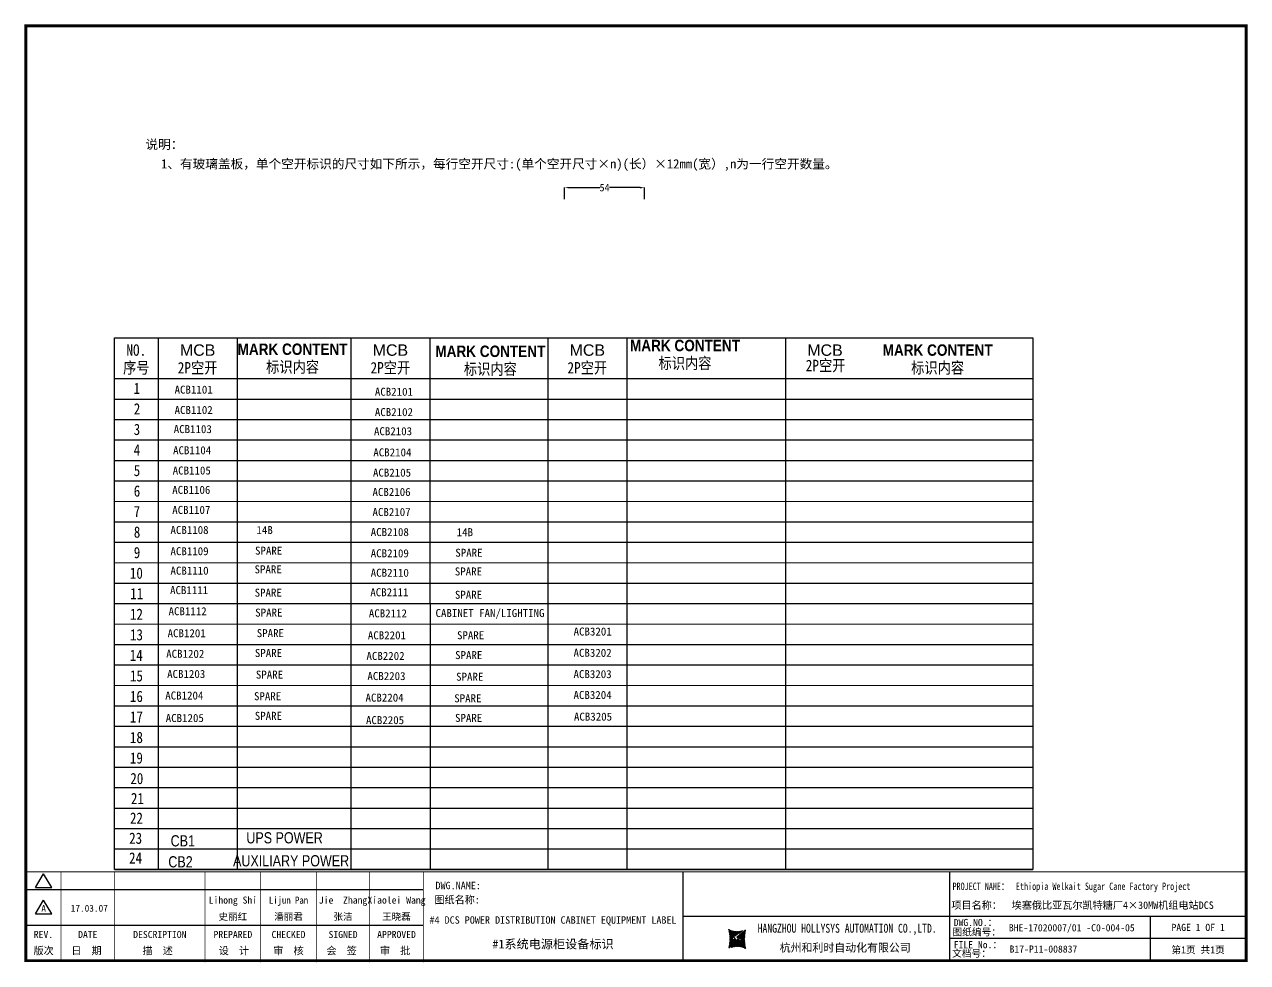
# Model space of a CAD drawing. Extents: x 81444 to 119867, y -54538 to -29386.
# Drawn here: x 106202 to 110327, y -50023 to -46861 of the extents above; entities that cross this region are included whole.
import ezdxf
from ezdxf.enums import TextEntityAlignment as Align
from ezdxf.lldxf.tags import DXFTag

# ---------------------------------------------------------------- set-up
doc = ezdxf.new("R2010")
doc.units = 0
doc.header["$LTSCALE"] = 100
doc.header["$MEASUREMENT"] = 0
for name, color, linetype in [('t', 1, 'Continuous'), ('YLT_GridLine', 7, 'Continuous'), ('YLT_GridText', 7, 'Continuous'), ('标准图框及表格', 7, 'Continuous')]:
    doc.layers.add(name, color=color, linetype=linetype)
doc.layers.add('细实线', color=7, linetype='Continuous', lineweight=20)
doc.styles.add('HZ', font='arial.ttf', dxfattribs={"width": 0.7})
doc.styles.get("Standard").update_dxf_attribs({"font": ''})
doc.styles.add('WMF_6_宋体_0', font='')
doc.styles.add('YLT_Grid', font='', dxfattribs={"width": 0.85})
doc.styles.get('Standard').set_extended_font_data('SimSun')
doc.styles.get('WMF_6_宋体_0').set_extended_font_data('宋体')
doc.styles.get('YLT_Grid').set_extended_font_data('宋体')
tags = doc.linetypes.add('CENTER', pattern=[2, 1.25, -0.25, 0.25, -0.25]).pattern_tags.tags
tags[10:11] = [DXFTag(74, 4), DXFTag(75, 0), DXFTag(340, '0'), DXFTag(46, 1.0), DXFTag(50, 0.0), DXFTag(44, 0.0), DXFTag(45, 0.0)]
tags[8:9] = [DXFTag(74, 4), DXFTag(75, 0), DXFTag(340, '0'), DXFTag(46, 1.0), DXFTag(50, 0.0), DXFTag(44, 0.0), DXFTag(45, 0.0)]
tags[6:7] = [DXFTag(74, 4), DXFTag(75, 0), DXFTag(340, '0'), DXFTag(46, 1.0), DXFTag(50, 0.0), DXFTag(44, 0.0), DXFTag(45, 0.0)]
tags[4:5] = [DXFTag(74, 4), DXFTag(75, 0), DXFTag(340, '0'), DXFTag(46, 1.0), DXFTag(50, 0.0), DXFTag(44, 0.0), DXFTag(45, 0.0)]
doc.dimstyles.new('STANDARD$0', dxfattribs={"dimtxt": 25, "dimasz": 15, "dimexe": 0.18, "dimexo": 0.0625, "dimgap": 0.09, "dimtad": 0, "dimdec": 0, "dimzin": 0, "dimdsep": 46, "dimtxsty": 'Standard', "dimcen": 0.09, "dimadec": 0, "dimazin": 0, "dimtfac": 1, "dimtdec": 0, "dimtofl": 0, "dimtmove": 0, "dimatfit": 3, "dimfxl": 0, "dimtolj": 1, "dimtzin": 0, "dimarcsym": 0})
pattern_1 = [(45, (0, 0), (-0.736262898216564, 0.7362628982165641), [])]

# ---------------------------------------------------------------- blocks, each defined once
blk = doc.blocks.new('图框')
at = {"layer": '标准图框及表格'}
h = blk.add_hatch(dxfattribs=at)
h.set_pattern_fill('ANSI31', color=5, scale=8.329863809039892, style=0)
h.set_pattern_definition(pattern_1)
edge = h.paths.add_edge_path()
edge.add_arc((2399.257256036391, -2998.153851416566), 55.18534773488954, 238.1092081981581, 291.6531626184834)
edge.add_line((2419.619937407027, -3049.445018414634), (2388.525499730735, -3070.242821799802))
edge.add_arc((2238.907377712399, -3078.328790578547), 135.3602868968974, 346.3915348661821, 374.2500326978034)
edge.add_line((2370.467593623529, -3110.177132109857), (2397.50623789792, -3087.85242802291))
edge.add_line((2391.339199201146, -3080.281448750429), (2396.143986595598, -3080.898839897796))
edge.add_spline(control_points=[(2397.470018868538, -3087.887634953957), (2398.35948137939, -3087.023080631327), (2399.970992452319, -3085.456697735681), (2399.869182150054, -3081.252294174519), (2397.426500162081, -3081.012803431273), (2396.121921064187, -3080.884897048199)], knot_values=[0, 0, 0, 0, 6.844331067525468, 12.40042740766005, 18.76924275352248, 18.76924275352248, 18.76924275352248, 18.76924275352248], weights=[1, 1, 1, 1, 1, 1], degree=3, periodic=0)
edge.add_spline(control_points=[(2388.515363058686, -3070.265433304907), (2387.789374929038, -3070.86905758363), (2386.478198365832, -3071.959237952229), (2385.544096281083, -3073.38263759949), (2385.127199159644, -3074.017912079413)], knot_values=[0, 0, 0, 0, 5.253673658024614, 9.488438564008057, 9.488438564008057, 9.488438564008057, 9.488438564008057], weights=[1, 1, 1, 1, 1], degree=3, periodic=0)
edge.add_spline(control_points=[(2386.272665588534, -3072.281716856574), (2385.721471206634, -3072.905523096015), (2384.632427465753, -3074.386714445929), (2384.912828655535, -3077.72895088909), (2387.858851342782, -3079.895552619193), (2390.185443934519, -3080.145534927004), (2391.314573401905, -3080.266855002868)], knot_values=[10.66597461496156, 10.66597461496156, 10.66597461496156, 10.66597461496156, 18.97770399508879, 28.89455822145742, 41.119553648298, 52.64692538081317, 52.64692538081317, 52.64692538081317, 52.64692538081317], weights=[1, 1, 1, 1, 1, 1, 1], degree=3, periodic=0)
h = blk.add_hatch(dxfattribs=at)
h.set_pattern_fill('ANSI31', color=3, scale=8.329863809039892, style=0)
h.set_pattern_definition(pattern_1)
edge = h.paths.add_edge_path()
edge.add_line((2402.469732125144, -3075.776359090531), (2407.706041465404, -3076.440586092609))
edge.add_spline(control_points=[(2401.044493204623, -3068.769946203269), (2400.155030693568, -3069.634500525768), (2398.543519620813, -3071.200883421574), (2398.645329922932, -3075.40528698259), (2401.088011911052, -3075.644777725895), (2402.392591008975, -3075.772684108895)], knot_values=[0, 0, 0, 0, 6.844331067526932, 12.40042740766158, 18.76924275352342, 18.76924275352342, 18.76924275352342, 18.76924275352342], weights=[1, 1, 1, 1, 1, 1], degree=3, periodic=0)
edge.add_line((2428.046918449632, -3046.480449047325), (2401.008274175249, -3068.805153134272))
edge.add_spline(control_points=[(2412.625169549749, -3083.918607966574), (2413.015644598316, -3083.422785431954), (2413.86377905187, -3082.052674005965), (2413.601683417044, -3078.928630268005), (2410.655660730175, -3076.762028538062), (2408.329068138031, -3076.512046230251), (2407.199938671052, -3076.390726154226)], knot_values=[12.65408913243743, 12.65408913243743, 12.65408913243743, 12.65408913243743, 18.97770399508879, 28.89455822145742, 41.119553648298, 52.64692538081317, 52.64692538081317, 52.64692538081317, 52.64692538081317], weights=[1, 1, 1, 1, 1, 1, 1], degree=3, periodic=0)
edge.add_line((2411.626283690712, -3084.975693399283), (2412.781242849298, -3083.732051979769))
edge.add_line((2410.021343801694, -3086.399138189481), (2411.626283690712, -3084.975693399414))
edge.add_line((2378.894574665755, -3107.212562742519), (2409.989012342048, -3086.414759357351))
edge.add_arc((2399.257256036391, -3158.503729740543), 55.18534773488965, 58.10920819815809, 111.6531626184834)
edge.add_arc((2559.607134360383, -3078.328790578547), 135.360286896897, 166.3915348661823, 194.2500326978024)
at = {"color": 7}
for p, q in [((2215.642035047145, -2851.581424744189), (2215.642035047145, -3151.581424744189)), ((3115.642035047145, -2851.581424744189), (3115.642035047145, -3151.581424744189)), ((0, -2911.581424744189), (1340.158172602998, -2911.581424744189)), ((2215.642035047145, -3001.581424744189), (3115.642035047145, -3001.581424744189)), ((3115.642035047145, -3001.581424744189), (4115.642035047145, -3001.581424744189)), ((3791.785572043125, -3001.581424744189), (3791.785572043125, -3151.581424744189)), ((0, -3031.581424744189), (1340.158172602998, -3031.581424744189)), ((4115.642035047145, -3076.581424744189), (3115.642035047145, -3076.581424744189))]:
    blk.add_line(p, q, dxfattribs=at)
at = {"color": 7, "const_width": 3}
blk.add_lwpolyline([(4115.642035047145, -2851.581424744189), (0, -2851.581424744189)], dxfattribs=at)
at = {"layer": 't', "color": 7}
for p, q in [((31.94938321653171, -2904.992613363662), (59.89920926059131, -2859.122325316828)), ((87.8490353046218, -2904.992613363662), (59.89920926059131, -2859.122325316828)), ((31.94938321653171, -2904.992613363662), (87.8490353046218, -2904.992613363662)), ((31.94938321653171, -2992.977239491032), (59.89920926059131, -2947.106951444141)), ((87.8490353046218, -2992.977239491032), (59.89920926059131, -2947.106951444141)), ((31.94938321653171, -2992.977239491032), (87.8490353046218, -2992.977239491032))]:
    blk.add_line(p, q, dxfattribs=at)
at = {"layer": 't', "color": 7, "const_width": 9.61519705431492}
blk.add_lwpolyline([(4115.642035047145, -3151.581424744189), (4115.642035047145, 0), (0, 0), (0, -3151.581424744189)], close=True, dxfattribs=at)
at = {"layer": 't', "color": 7, "const_width": 2.40379926357873}
for points in [[(118.7653193609731, -2852.783324375967), (118.7653193609731, -3151.581424744189)], [(299.0502641293569, -2852.783324375967), (299.0502641293569, -3151.581424744189)], [(604.3883150879992, -2852.783324375967), (604.3883150879992, -3156.41304604568)], [(791.9882990770857, -2852.783324375967), (791.9882990770857, -3156.41304604568)], [(979.588283066143, -2852.783324375967), (979.588283066143, -3156.41304604568)], [(1159.873227834585, -2852.783324375967), (1159.873227834585, -3156.41304604568)], [(1340.158172602998, -2852.783324375967), (1340.158172602998, -3156.41304604568)]]:
    blk.add_lwpolyline(points, dxfattribs=at)
at = {"color": 7, "linetype": 'CENTER'}
for s, height, p in [('图纸编号：', 24, (3125.2212882557, -3066.664538382978)), ('杭州和利时自动化有限公司', 27, (2542.549152440595, -3121.114498389041)), ('文档号：', 24, (3124.032392707933, -3138.728717091954))]:
    blk.add_text(s, height=height, dxfattribs=at).set_placement(p)
at = {"color": 7, "flags": 8}
for tag, p, height in [('DWG.NAME:', (1381.636459220965, -2910.37952511241), 25), ('PROJECTNAME:', (3125.480185663539, -2912.807924402037), 24), ('PROJECTNAME：', (3339.10867075545, -2913.108539231762), 25), ('DWG.NO.:', (3128.186172261583, -3030.402470643486), 24), ('图纸编号', (3315.362718925957, -3052.404678158069), 24), ('FILENO.:', (3128.672545599984, -3106.104124450346), 24), ('文档号', (3317.726365529132, -3124.132485953713), 24)]:
    blk.add_attdef(tag, p, '', height=height, dxfattribs=at)
for tag, height, p in [('A', 23, (59.89920926059131, -2974.881554149018)), ('设计时间', 23, (213.8658221408186, -2974.881554149018)), ('RENLIU', 24, (698.1883070825425, -2950.380597809435)), ('SHUFENWANG', 24, (885.7882910716289, -2950.380597809435)), ('FANGHOU', 24, (1069.730755450379, -2950.380597809435)), ('DANDANLI', 24, (1250.015700218792, -2950.380597809435)), ('刘仁', 23, (698.1883070825425, -3002.188376027443)), ('王姝芬', 23, (885.7882910716289, -3002.188376027443)), ('侯方', 23, (1069.730755450379, -3002.188376027443)), ('李丹丹', 23, (1250.015700218792, -3002.188376027443)), ('#10STATIONONTROLCABINETCOVER', 30, (1777.900103825072, -3017.182374560078)), ('REV.', 24, (59.38265968048654, -3063.048954873535)), ('DATE', 24, (208.907791745165, -3063.048954873535)), ('DESCRIPTION', 24, (451.7192896086781, -3063.048954873535)), ('PREPARED', 24, (698.1883070825425, -3063.048954873535)), ('CHECKED', 24, (885.7882910716144, -3063.048954873535)), ('SIGNED', 24, (1069.730755450364, -3063.048954873535)), ('APPROVED', 24, (1250.015700218792, -3063.048954873535)), ('PAGEXOFX', 24, (3953.713803545135, -3039.081424744189)), ('图纸名称', 30, (1777.900103825072, -3094.695064044037)), ('第几页共几页', 24, (3953.713803545135, -3114.081424744189))]:
    blk.add_attdef(tag, text='', height=height, dxfattribs=at).set_placement(p, align=Align.MIDDLE)
for tag, p in [('图纸名称:', (1377.81237181677, -2965.923337057193)), ('项目名称：', (3121.562334825969, -2984.305160940257)), ('项目名称：', (3325.036680579346, -2984.305160940257))]:
    blk.add_attdef(tag, text='', height=25, dxfattribs=at).set_placement(p, align=Align.BOTTOM_LEFT)
at = {"color": 7, "width": 0.8, "flags": 8}
blk.add_attdef('HANGZHOUHOLLYSYSAUTOMATIONCO.,LTD.', text='', height=24, dxfattribs=at).set_placement((2770.082304289484, -3045.714803244191), align=Align.MIDDLE)
at = {"layer": 't', "color": 7}
for s, p in [('版次', (59.89920926059131, -3117.600441270843)), ('日  期', (204.1999693705875, -3117.600441270843)), ('描  述', (444.4895954714448, -3117.600441270843)), ('设  计', (701.4970341851513, -3117.600441270843)), ('审  核', (885.5947788425256, -3117.600441270843)), ('会  签', (1065.022933075787, -3117.600441270843)), ('审  批', (1245.3078778442, -3117.600441270843))]:
    blk.add_text(s, height=25, dxfattribs=at).set_placement(p, align=Align.MIDDLE_CENTER)
at = {"layer": '标准图框及表格', "color": 5, "style": 'HZ'}
for s, p in [('pgqh', (2373.884875617339, -3059.677228196226)), ('hollilas', (2374.051901626051, -3085.968484618272))]:
    blk.add_text(s, height=5.205656721233694, dxfattribs=at).set_placement(p)
at = {"layer": '标准图框及表格', "color": 3, "style": 'HZ'}
for s, height, p in [('auto', 8.676094535389492, (2400.907127263781, -3074.200036411981)), ('hollysys', 4.338047267694746, (2402.5381050141, -3099.731461394062))]:
    blk.add_text(s, height=height, dxfattribs=at).set_placement(p)
blk = doc.blocks.new('*D124')
at = {"layer": 'Defpoints', "color": 0}
for p in [(108293.7218913613, -47410.86876271032), (108023.7218913613, -47449.58531980141), (108293.7218913613, -47449.52281980141)]:
    blk.add_point(p, dxfattribs=at)
at = {"layer": '细实线', "color": 0, "lineweight": -2}
for p, q in [((108023.7218913613, -47449.52281980141), (108023.7218913613, -47410.68876271032)), ((108038.7218913613, -47410.86876271032), (108142.5207802502, -47410.86876271032)), ((108278.7218913613, -47410.86876271032), (108174.9230024725, -47410.86876271032)), ((108293.7218913613, -47449.46031980141), (108293.7218913613, -47410.68876271032))]:
    blk.add_line(p, q, dxfattribs=at)
at = {"layer": '细实线', "color": 0}
for points in [[(108038.7218913613, -47408.36876271032), (108038.7218913613, -47413.36876271032), (108023.7218913613, -47410.86876271032)], [(108278.7218913613, -47413.36876271032), (108278.7218913613, -47408.36876271032), (108293.7218913613, -47410.86876271032)]]:
    blk.add_solid(points, dxfattribs=at)
at = {"layer": '细实线', "color": 0, "insert": (108158.7218913613, -47410.86876271032), "char_height": 25, "attachment_point": 5}
blk.add_mtext('\\A1;{\\fsimsun|b0|i0|c134|p2;54}', dxfattribs=at)
blk = doc.blocks.new('空开标识')
at = {"layer": 'YLT_GridText', "style": 'YLT_Grid', "width": 0.85}
blk.add_attdef('A路1', text='', height=28, dxfattribs=at).set_placement((38.7147169765085, 3.477287093177438), align=Align.CENTER)
blk = doc.blocks.new('空开12')
at = {"layer": 'YLT_GridText', "style": 'YLT_Grid', "width": 0.8}
blk.add_attdef('KA1', text='', height=28, dxfattribs=at).set_placement((31.39270106703043, 0.8407768793404102), align=Align.CENTER)

msp = doc.modelspace()

# ---------------------------------------------------------------- linework, layer by layer
at = {"layer": 'YLT_GridLine', "color": 7, "lineweight": 25}
for p, q in [((106652.5740609912, -47916.78475027668), (106652.5905281091, -49709.06849355219)), ((106919.6923809912, -47916.78475027668), (106919.6923809912, -49709.08125476303)), ((107302.8197622899, -47916.76862724256), (107302.8197622899, -49709.09955927585)), ((107569.9380822899, -47916.76862724256), (107569.9545493465, -49709.11232206017)), ((107966.9790131388, -47916.7876302494), (107967.0086538703, -49709.13129194409)), ((107966.979013332, -47916.79751497971), (107967.008654312, -49433.44022065019)), ((108234.0973333321, -47916.79751497971), (108234.1323622689, -49709.14405419912)), ((108768.6675992341, -47916.89234047337), (108768.6840694651, -49709.16959324711)), ((106506.0865276211, -48054.65125409352), (109603.681241835, -48054.79924654967)), ((106506.0865276211, -48123.58501409351), (109603.681241835, -48123.73300654966)), ((106506.0865276211, -48192.5187740935), (109603.681241835, -48192.66676654965)), ((106506.0865276211, -48261.45253409349), (109603.681241835, -48261.60052654964)), ((106506.0865276211, -48330.38629409348), (109603.681241835, -48330.53428654962)), ((106506.0865276211, -48399.32005409346), (109603.681241835, -48399.46804654961)), ((106506.0865276211, -48468.25381409346), (109603.681241835, -48468.40180654961)), ((106506.0865276211, -48537.18757409345), (109603.681241835, -48537.33556654959)), ((106506.0865276211, -48606.12133409343), (109603.681241835, -48606.26932654959)), ((106506.0865276211, -48675.05509409343), (109603.681241835, -48675.20308654958)), ((106506.0865276211, -48743.98885409342), (109603.681241835, -48744.13684654956)), ((106506.0865276211, -48812.9226140934), (109603.681241835, -48813.07060654955)), ((106506.0865276211, -48881.8563740934), (109603.681241835, -48882.00436654955)), ((106506.0865276211, -48950.79013409339), (109603.681241835, -48950.93812654953)), ((106506.0865276211, -49019.72389409337), (109603.681241835, -49019.87188654952)), ((106506.0865276211, -49088.65765409337), (109603.681241835, -49088.80564654952)), ((106506.0865276211, -49157.59141409335), (109603.681241835, -49157.7394065495)), ((106506.0865276211, -49226.52517409335), (109603.681241835, -49226.67316654949)), ((106506.0865276211, -49295.45893409333), (109603.681241835, -49295.60692654948)), ((106506.0865276211, -49364.39269409332), (109603.681241835, -49364.54068654947)), ((106506.0595814467, -49433.32645280592), (109603.6542956607, -49433.47444526207)), ((106506.0865276211, -49433.32645409331), (109603.681241835, -49433.47444654946)), ((106506.0326352723, -49502.26021151851), (109603.6273494863, -49502.40820397466)), ((106506.0595814467, -49502.26021280591), (109603.6542956607, -49502.40820526206)), ((106506.005689098, -49571.19397023111), (109603.600403312, -49571.34196268726)), ((106506.0326352723, -49571.19397151851), (109603.6273494863, -49571.34196397466)), ((106505.9787429236, -49640.12772894371), (109603.5734571376, -49640.27572139986)), ((106506.005689098, -49640.12773023111), (109603.600403312, -49640.27572268726)), ((106505.9787429236, -49709.06148894371), (109603.5734571376, -49709.20948139986))]:
    msp.add_line(p, q, dxfattribs=at)
msp.add_lwpolyline([(106506.0865276211, -47916.78424210644), (109603.681241835, -47916.93223456259), (109603.6680681601, -49709.20948592004), (106506.1161684138, -49709.06149550943)], close=True, dxfattribs=at)

# ---------------------------------------------------------------- block references
at = {"color": 1}
ref = msp.add_blockref('图框', (106206.9285141633, -46865.55978684242), dxfattribs=at)
ref.add_attrib('第几页共几页', '第1页 共1页', dxfattribs={"color": 7, "height": 24, "flags": 8}).set_placement((110160.6423177084, -49979.64121158661), align=Align.MIDDLE)
ref.add_attrib('图纸编号', 'BHE-17020007/01 -C0-004-05', (109522.2912330892, -49917.96446500049), dxfattribs={"color": 7, "height": 24, "flags": 8})
ref.add_attrib('文档号', 'B17-P11-008837', (109524.6548796924, -49989.69227279614), dxfattribs={"color": 7, "height": 24, "flags": 8})
ref.add_attrib('图纸名称', '#1系统电源柜设备标识', dxfattribs={"color": 7, "height": 30, "flags": 8}).set_placement((107984.8286179883, -49960.25485088646), align=Align.MIDDLE)
ref.add_attrib('刘仁', '史丽红', dxfattribs={"color": 7, "height": 23, "flags": 8}).set_placement((106905.1168212458, -49867.74816286987), align=Align.MIDDLE)
ref.add_attrib('王姝芬', '潘丽君', dxfattribs={"color": 7, "height": 23, "flags": 8}).set_placement((107092.7168052349, -49867.74816286987), align=Align.MIDDLE)
ref.add_attrib('侯方', '张洁', dxfattribs={"color": 7, "height": 23, "flags": 8}).set_placement((107276.6592696136, -49867.74816286987), align=Align.MIDDLE)
ref.add_attrib('李丹丹', '王晓磊', dxfattribs={"color": 7, "height": 23, "flags": 8}).set_placement((107456.944214382, -49867.74816286987), align=Align.MIDDLE)
ref.add_attrib('设计时间', '17.03.07', dxfattribs={"color": 7, "height": 23, "flags": 8}).set_placement((106420.7943363041, -49840.44134099144), align=Align.MIDDLE)
ref.add_attrib('A', 'A', dxfattribs={"color": 7, "height": 23, "flags": 8}).set_placement((106266.8277234238, -49840.44134099144), align=Align.MIDDLE)
ref.add_attrib('REV.', 'REV.', dxfattribs={"color": 7, "height": 24, "flags": 8}).set_placement((106266.3111738437, -49928.60874171596), align=Align.MIDDLE)
ref.add_attrib('DATE', 'DATE', dxfattribs={"color": 7, "height": 24, "flags": 8}).set_placement((106415.8363059084, -49928.60874171596), align=Align.MIDDLE)
ref.add_attrib('DESCRIBE', 'DESCRIPTION', dxfattribs={"color": 7, "height": 24, "flags": 8}).set_placement((106658.6478037719, -49928.60874171596), align=Align.MIDDLE)
ref.add_attrib('PREPARE', 'PREPARED', dxfattribs={"color": 7, "height": 24, "flags": 8}).set_placement((106905.1168212458, -49928.60874171596), align=Align.MIDDLE)
ref.add_attrib('VERIFY', 'CHECKED', dxfattribs={"color": 7, "height": 24, "flags": 8}).set_placement((107092.7168052349, -49928.60874171596), align=Align.MIDDLE)
ref.add_attrib('SIGN', 'SIGNED', dxfattribs={"color": 7, "height": 24, "flags": 8}).set_placement((107276.6592696136, -49928.60874171596), align=Align.MIDDLE)
ref.add_attrib('APPROVER', 'APPROVED', dxfattribs={"color": 7, "height": 24, "flags": 8}).set_placement((107456.944214382, -49928.60874171596), align=Align.MIDDLE)
ref.add_attrib('RENLIU', 'Lihong Shi', dxfattribs={"color": 7, "height": 24, "flags": 8}).set_placement((106905.1168212458, -49815.94038465186), align=Align.MIDDLE)
ref.add_attrib('SHUFENWANG', 'Lijun Pan', dxfattribs={"color": 7, "height": 24, "width": 0.9, "flags": 8}).set_placement((107092.7168052349, -49815.94038465186), align=Align.MIDDLE)
ref.add_attrib('FANGHOU', 'Jie  Zhang', dxfattribs={"color": 7, "height": 24, "flags": 8}).set_placement((107276.6592696136, -49815.94038465186), align=Align.MIDDLE)
ref.add_attrib('DANDANLI', 'Xiaolei Wang', dxfattribs={"color": 7, "height": 24, "flags": 8}).set_placement((107456.944214382, -49815.94038465186), align=Align.MIDDLE)
ref.add_attrib('DWG.NAME:', 'DWG.NAME:', (107588.5649733842, -49775.93931195483), dxfattribs={"color": 7, "height": 25, "flags": 8})
ref.add_attrib('#10STATIONONTROLCABINETCOVER', '#4 DCS POWER DISTRIBUTION CABINET EQUIPMENT LABEL', dxfattribs={"color": 7, "height": 25, "flags": 8}).set_placement((107984.8286179883, -49882.7421614025), align=Align.MIDDLE)
ref.add_attrib('图纸名称:', '图纸名称:', dxfattribs={"color": 7, "height": 25, "flags": 8}).set_placement((107584.74088598, -49831.48312389962), align=Align.BOTTOM_LEFT)
ref.add_attrib('HANGZHOUHOLLYSYSAUTOMATIONCO.,LTD', 'HANGZHOU HOLLYSYS AUTOMATION CO.,LTD.', dxfattribs={"color": 7, "height": 30, "width": 0.8, "flags": 8}).set_placement((108977.0108184527, -49911.27459008661), align=Align.MIDDLE)
ref.add_attrib('PROJECTNAME：', 'PROJECT NAME：', (109332.3149363934, -49778.66832607418), dxfattribs={"color": 7, "height": 25, "width": 0.8, "flags": 8})
ref.add_attrib('项目名称：', '项目名称：', dxfattribs={"color": 7, "height": 25, "flags": 8}).set_placement((109328.4908489892, -49849.86494778268), align=Align.BOTTOM_LEFT)
ref.add_attrib('PROJECTNAME：', 'Ethiopia Welkait Sugar Cane Factory Project', (109546.0371849187, -49778.66832607418), dxfattribs={"color": 7, "height": 25, "width": 0.7, "flags": 8})
ref.add_attrib('项目名称：', '埃塞俄比亚瓦尔凯特糖厂4×30MW机组电站DCS', dxfattribs={"color": 7, "height": 25, "flags": 8}).set_placement((109531.9651947426, -49849.86494778268), align=Align.BOTTOM_LEFT)
ref.add_attrib('PAGEXOFX', 'PAGE 1 OF 1', dxfattribs={"color": 7, "height": 24, "flags": 8}).set_placement((110160.6423177084, -49904.64121158661), align=Align.MIDDLE)
ref.add_attrib('DWG.NO.：', 'DWG.NO.：', (109336.3035627832, -49900.14833314194), dxfattribs={"color": 7, "height": 24, "flags": 8})
ref.add_attrib('FILENO.：', 'FILE No.：', (109336.3035627832, -49975.14833314194), dxfattribs={"color": 7, "height": 24, "flags": 8})
at = {"layer": '细实线'}
ref = msp.add_blockref('空开标识', (107027.2482900818, -49626.2154773393), dxfattribs=dict(at, xscale=1.348704000001308, yscale=1.348703999999834, zscale=1.348704))
ref.add_attrib('A路1', 'UPS POWER', dxfattribs={"layer": 'YLT_GridText', "height": 37.763712, "style": 'HZ', "width": 0.8}).set_placement((107079.4629837268, -49621.52564632759), align=Align.CENTER)
ref = msp.add_blockref('空开12', (106693.9116151353, -49632.9217131631), dxfattribs=dict(at, xscale=1.348704000001308, yscale=1.348703999999834, zscale=1.348704))
ref.add_attrib('KA1', 'CB1', dxfattribs={"layer": 'YLT_GridText', "height": 37.763712, "style": 'HZ', "width": 0.8}).set_placement((106736.2510766352, -49631.78775402284), align=Align.CENTER)
ref = msp.add_blockref('空开12', (106686.1092524789, -49703.6180105099), dxfattribs=dict(at, xscale=1.348704000001308, yscale=1.348703999999834, zscale=1.348704))
ref.add_attrib('KA1', 'CB2', dxfattribs={"layer": 'YLT_GridText', "height": 37.763712, "style": 'HZ', "width": 0.8}).set_placement((106728.4487139788, -49702.48405136963), align=Align.CENTER)
ref = msp.add_blockref('空开标识', (107049.2748018804, -49703.72442693281), dxfattribs=dict(at, xscale=1.348704000001308, yscale=1.348703999999834, zscale=1.348704))
ref.add_attrib('A路1', 'AUXILIARY POWER', dxfattribs={"layer": 'YLT_GridText', "height": 37.763712, "style": 'HZ', "width": 0.8}).set_placement((107101.4894955255, -49699.0345959211), align=Align.CENTER)

# ---------------------------------------------------------------- texts
at = {"layer": 'YLT_GridText', "style": 'YLT_Grid', "width": 0.85}
for s, p in [('1', (106570.3419723878, -48106.29445079471)), ('2', (106570.8769583078, -48175.52792279471)), ('3', (106570.6986296678, -48244.76139479472)), ('4', (106570.6094653478, -48313.99486679472)), ('5', (106570.6986296678, -48383.22833879471)), ('6', (106570.7877939878, -48452.46181079472)), ('7', (106570.5203010278, -48521.69528279472)), ('8', (106570.9661226278, -48590.92875479472)), ('9', (106570.8769583078, -48660.16222679472)), ('10', (106557.7698032678, -48729.39569879472)), ('11', (106558.9289394278, -48798.62917079472)), ('12', (106558.0372962278, -48867.86264279472)), ('13', (106558.0372962278, -48937.09611479472)), ('14', (106557.4131459878, -49006.32958679472)), ('15', (106558.0372962278, -49075.56305879472)), ('16', (106557.8589675878, -49144.79653079472)), ('17', (106557.9481319078, -49214.03000279472)), ('18', (106557.9481319078, -49283.26347479472)), ('19', (106557.8589675878, -49352.49694679472)), ('20', (106559.1964323878, -49421.73041879473)), ('21', (106561.1688474336, -49489.05186765849)), ('22', (106558.0314336486, -49555.25150770217)), ('23', (106555.2586746814, -49622.96584632716)), ('24', (106554.9479050709, -49689.7447714374))]:
    msp.add_text(s, height=37.763712, dxfattribs=at).set_placement(p)
at = {"layer": 'YLT_GridText', "attachment_point": 5, "style": 'YLT_Grid'}
for s, insert, char_height, width in [('{\\fArial|b1|i0|c0|p2;MARK\\fArial|b1|i0|c134|p2; \\fArial|b1|i0|c0|p2;CONTENT}', (108430.0128261527, -47943.26103696119), 38.53440000000001, 761.1435999999999), ('NO.', (106579.328647621, -47958.72764514977), 38.5344, 117.7618399999974), ('{\\fArial|b0|i0|c0|p2;\\W1;MCB}', (106786.129927621, -47958.72764514977), 38.53440000000001, 480.9008504267226), ('{\\fArial|b1|i0|c0|p2;MARK\\fArial|b1|i0|c134|p2; \\fArial|b1|i0|c0|p2;CONTENT}', (107106.5006399931, -47955.83892974249), 38.53440000000001, 761.1435999999999), ('{\\fArial|b0|i0|c0|p2;\\W1;MCB}', (107436.3756289197, -47958.71152211565), 38.53440000000001, 480.9008504267226), ('{\\fArial|b1|i0|c0|p2;MARK\\fArial|b1|i0|c134|p2; \\fArial|b1|i0|c0|p2;CONTENT}', (107773.4872598082, -47962.87295671244), 38.53440000000001, 761.1435999999999), ('\\pxt4;{\\T0.85;\\fArial|b0|i0|c0|p2;\\W1;\\T1;MCB}', (108100.5348799618, -47958.74040985281), 38.5344, 480.9008504267226), ('\\pxt4;{\\T0.85;\\fArial|b0|i0|c0|p2;\\W1;\\T1;MCB}', (108902.2234660571, -47958.84512007678), 38.5344, 480.9008504267226), ('{\\fArial|b1|i0|c0|p2;MARK\\fArial|b1|i0|c134|p2; \\fArial|b1|i0|c0|p2;CONTENT}', (109282.1505663715, -47958.72764514977), 38.53440000000001, 761.1435999999999), ('序号', (106579.328647621, -48020.18437409353), 38.5344, 117.7618399999974), ('2P空开', (106786.129927621, -48020.18437409353), 38.5344, 238.3959200000052), ('标识内容', (107106.5006399931, -48017.29565868624), 38.5344, 761.1435999999999), ('2P空开', (107436.3756289197, -48020.1682510594), 38.5344, 238.3959200000052), ('标识内容', (107773.4872598082, -48024.32968565619), 38.5344, 761.1435999999999), ('2P空开', (108100.5348799619, -48020.19713879656), 38.5344, 238.3959200000052), ('标识内容', (108430.0128261527, -48004.71776590495), 38.5344, 761.1435999999999), ('2P空开', (108904.2355920503, -48012.50752163196), 38.5344, 238.3959200000052), ('标识内容', (109282.1505663715, -48020.18437409353), 38.5344, 761.1435999999999)]:
    msp.add_mtext(s, dxfattribs=dict(at, insert=insert, char_height=char_height, width=width))
at = {"layer": '细实线', "color": 7, "style": 'WMF_6_宋体_0'}
for s, height, p in [('说明：', 31.2807432747123, (106610.2335702822, -47280.4582471443)), ('1、有玻璃盖板，单个空开标识的尺寸如下所示，每行空开尺寸:(单个空开尺寸×n)(长）×12mm(宽）,n为一行空开数量。', 31.2807432747123, (106662.7316687783, -47346.26634564037)), ('ACB1101', 27, (106708.5553908125, -48105.32640442631)), ('ACB2101', 27, (107383.9893920359, -48112.41275579479)), ('ACB1102', 27, (106708.5553908125, -48173.83854559838)), ('ACB2102', 27, (107383.9893920359, -48180.92489696686)), ('ACB1103', 27, (106705.5756178132, -48238.38055728888)), ('ACB2103', 27, (107381.0096190367, -48245.46690865736)), ('ACB1104', 27, (106703.3656383314, -48309.73022621743)), ('ACB2104', 27, (107378.7996395549, -48316.81657758592)), ('ACB1105', 27, (106702.1634125055, -48377.9592655344)), ('ACB2105', 27, (107377.5974137289, -48385.04561690288)), ('ACB1106', 27, (106700.5758192717, -48443.2194271607)), ('ACB2106', 27, (107376.0098204952, -48450.30577852918)), ('ACB1107', 27, (106700.5758192717, -48510.7979345553)), ('ACB2107', 27, (107376.0098204952, -48517.88428592378)), ('ACB1108', 27, (106694.5910464864, -48578.37663625447)), ('14B', 27, (106984.5671566, -48578.73136866136)), ('ACB2108', 27, (107370.0250477098, -48585.46298762295)), ('14B', 27, (107660.0011578235, -48585.81772002985)), ('ACB1109', 27, (106694.5910464864, -48649.9422747863)), ('SPARE', 27, (106979.8449991964, -48648.1007683069)), ('ACB2109', 27, (107370.0250477098, -48657.02862615478)), ('SPARE', 27, (107655.2790004198, -48655.18711967539)), ('ACB1110', 27, (106694.5910464864, -48715.52731376459)), ('SPARE', 27, (106978.2188443741, -48711.1755962122)), ('ACB2110', 27, (107370.0250477098, -48722.61366513307)), ('SPARE', 27, (107653.6528455975, -48718.26194758068)), ('ACB1111', 27, (106693.2851261253, -48781.25663846475)), ('SPARE', 27, (106978.504737183, -48789.79226534319)), ('ACB2111', 27, (107368.7191273487, -48788.34298983323)), ('SPARE', 27, (107653.9387384064, -48796.87861671167)), ('ACB1112', 27, (106688.1968455703, -48852.36828421382)), ('SPARE', 27, (106980.4426815382, -48857.00314836584)), ('ACB2112', 27, (107363.6308467937, -48859.4546355823)), ('CABINET FAN/LIGHTING', 27, (107588.6228221185, -48858.4889600494)), ('ACB1201', 27, (106684.9562094704, -48926.45168086825)), ('SPARE', 27, (106985.5946284927, -48926.21902948468)), ('ACB2201', 27, (107360.3902106938, -48933.53803223673)), ('SPARE', 27, (107661.0286297161, -48933.30538085316)), ('ACB3201', 27, (108054.3296516797, -48920.7618845633)), ('SPARE', 27, (106979.2051291905, -48993.19899197071)), ('ACB3202', 27, (108054.0530983226, -48992.590708725)), ('ACB1202', 27, (106680.1928649905, -48995.94185442725)), ('ACB2202', 27, (107355.626866214, -49003.02820579573)), ('SPARE', 27, (107654.639130414, -49000.28534333919)), ('ACB1203', 27, (106683.3684279771, -49063.84523917374)), ('SPARE', 27, (106982.666584986, -49066.15993890006)), ('ACB2203', 27, (107358.8024292005, -49070.93159054222)), ('SPARE', 27, (107658.1005862094, -49073.24629026854)), ('ACB3203', 27, (108054.0530983226, -49064.3263638136)), ('ACB1204', 27, (106677.0174902635, -49136.50860174844)), ('SPARE', 27, (106976.3156472724, -49138.82330147477)), ('ACB2204', 27, (107352.451491487, -49143.59495311692)), ('SPARE', 27, (107651.7496484958, -49145.90965284325)), ('ACB3204', 27, (108054.0530983226, -49134.61196096907)), ('ACB1205', 27, (106678.6052717568, -49212.34515333886)), ('SPARE', 27, (106978.9730684527, -49204.99708546522)), ('ACB2205', 27, (107354.0392729803, -49219.43150470734)), ('SPARE', 27, (107654.4070696762, -49212.0834368337)), ('ACB3205', 27, (108055.5124867665, -49207.70638837944))]:
    msp.add_text(s, height=height, dxfattribs=at).set_placement(p)

# ---------------------------------------------------------------- dimensions: what is measured, and where the dimension line sits
at = {"layer": '细实线', "color": 3}
dim = msp.add_linear_dim(base=(108293.7218913613, -47410.86876271032), p1=(108023.7218913613, -47449.58531980141), p2=(108293.7218913613, -47449.52281980141), text='{\\fsimsun|b0|i0|c134|p2;54}', dimstyle='STANDARD$0', dxfattribs=at)
dim.commit()
dim.dimension.update_dxf_attribs({"geometry": '*D124', "text_midpoint": (108158.7218913613, -47410.86876271032)})

doc.saveas('drawing.dxf')
